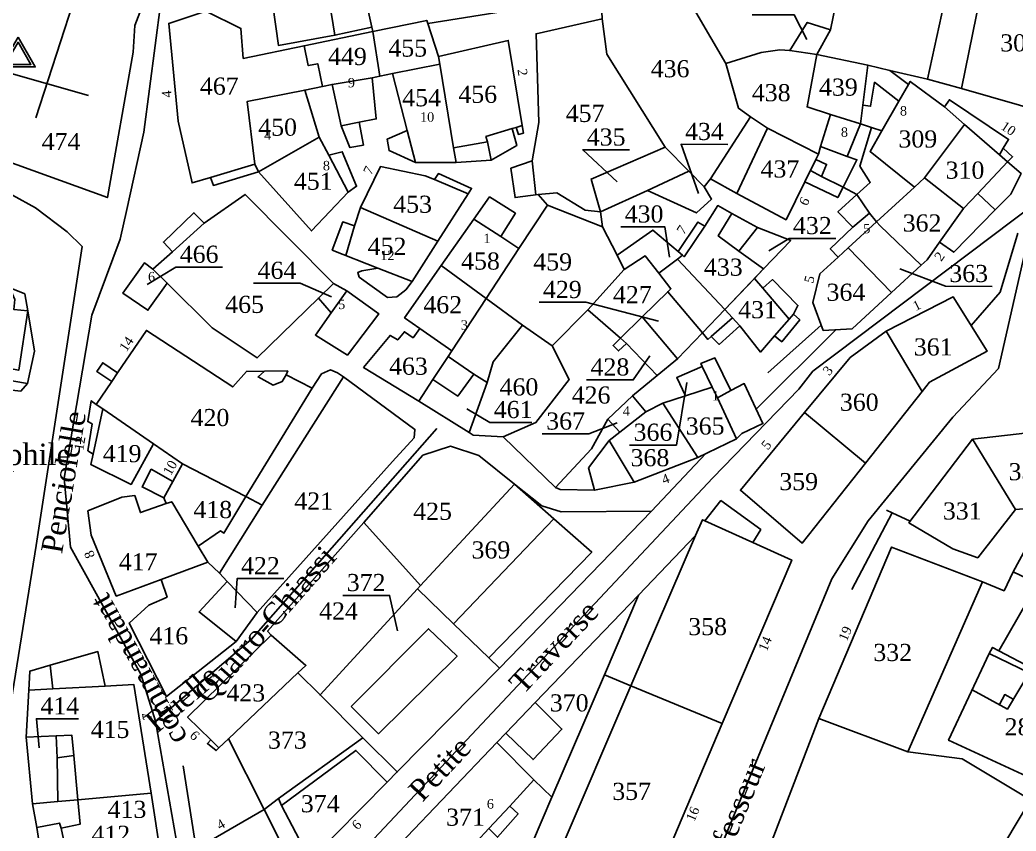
# Model space of a CAD drawing. Extents: x 1207245 to 1207999, y 6153356 to 6154119.
# Drawn here: x 1207399.5 to 1207515.9, y 6153536.4 to 6153631.2 of the extents above; entities that cross this region are included whole.
import ezdxf

# ---------------------------------------------------------------- set-up
doc = ezdxf.new("R2010")
doc.units = 0
doc.linetypes.add('CONTINU', pattern=[0])
doc.layers.get('0').update_dxf_attribs({"linetype": 'CONTINU'})
for name, color, linetype in [('1PARCELLE', 7, 'CONTINU'), ('1ZONCOMM', 7, 'CONTINU'), ('3BATIDUR', 7, 'CONTINU'), ('3BATILEGER', 7, 'CONTINU'), ('3CHEMIN', 7, 'CONTINU'), ('3EGLISE', 7, 'CONTINU'), ('3FISCLINE', 7, 'CONTINUOUS'), ('3FLECHEPAR', 7, 'CONTINU'), ('3IGNNB', 7, 'CONTINU'), ('3NUMVOIE', 7, 'CONTINU'), ('3PARCELLETEX', 7, 'CONTINU'), ('3SENTIER', 7, 'CONTINU'), ('3ZONCOMMTEX', 7, 'CONTINU')]:
    doc.layers.add(name, color=color, linetype=linetype)
doc.styles.get("Standard").update_dxf_attribs({"font": 'Times New Roman'})

# ---------------------------------------------------------------- blocks, each defined once
blk = doc.blocks.new('IGNPOINT')
for points in [[(0, 2.32), (-2.01, -1.16), (2.01, -1.16)], [(-1.5, -0.87), (1.5, -0.87), (0, 1.73)]]:
    blk.add_lwpolyline(points, close=True)

msp = doc.modelspace()

# ---------------------------------------------------------------- linework, layer by layer
at = {"layer": '1PARCELLE'}
for points in [[(1207481.98, 6153626.12), (1207476.75, 6153635.15), (1207470.43, 6153639.2), (1207468.1, 6153640.39), (1207471.24, 6153651.25), (1207477.54, 6153650.67), (1207484.28, 6153650.13), (1207483.55, 6153646.23), (1207497.09, 6153644.09), (1207494.21, 6153630.06), (1207491.51, 6153630.91), (1207489.47, 6153627.61), (1207488.31, 6153627.71), (1207486.12, 6153627.4), (1207481.98, 6153626.12)], [(1207497.09, 6153644.09), (1207498.16, 6153643.91), (1207499.31, 6153649.49), (1207510.4, 6153646.39), (1207508.29, 6153636.77), (1207505.55, 6153624.26), (1207501.18, 6153625.29), (1207498.58, 6153625.93), (1207492.63, 6153627.17), (1207494.21, 6153630.06), (1207497.09, 6153644.09)], [(1207392.78, 6153621.37), (1207391.88, 6153621.73), (1207392.79, 6153625.19), (1207393.79, 6153624.93), (1207400.09, 6153645.08), (1207404.32, 6153643.47), (1207404.58, 6153643.92), (1207414.83, 6153640.02), (1207414.53, 6153638.36), (1207414.9, 6153637.09), (1207414.09, 6153633.63), (1207412.91, 6153630.55), (1207412.72, 6153627.45), (1207409.72, 6153610.45), (1207397.35, 6153614.94), (1207391.75, 6153617.68), (1207392.78, 6153621.37)], [(1207467.55, 6153631.33), (1207468.1, 6153627.21), (1207474.89, 6153616.35), (1207477.68, 6153613.53), (1207479.46, 6153611.69), (1207480.19, 6153612.62), (1207484.89, 6153619.87), (1207483.49, 6153620.88), (1207481.98, 6153626.12), (1207476.75, 6153635.15), (1207470.43, 6153639.2), (1207468.1, 6153640.39), (1207467.3, 6153636.42), (1207467.55, 6153631.33)], [(1207508.29, 6153636.77), (1207505.55, 6153624.26), (1207509.52, 6153623.19), (1207519.7, 6153620.26), (1207523.44, 6153633.86), (1207512.14, 6153636.02), (1207508.29, 6153636.77)], [(1207440.6, 6153630.36), (1207439.79, 6153634.1), (1207435.67, 6153633.27), (1207436.3, 6153629.4), (1207440.6, 6153630.36)], [(1207432.77, 6153623.01), (1207426.06, 6153621.68), (1207426.96, 6153614.33), (1207421.75, 6153612.79), (1207419.61, 6153612.15), (1207418, 6153619.39), (1207416.88, 6153630.79), (1207421.22, 6153632.23), (1207425.32, 6153630.21), (1207425.6, 6153626.71), (1207432.7, 6153628.18), (1207433.18, 6153625.86), (1207434.29, 6153626.07), (1207434.85, 6153623.44), (1207432.77, 6153623.01)], [(1207447.16, 6153630.79), (1207447.04, 6153631.15), (1207440.72, 6153629.84), (1207441.56, 6153624.64), (1207443.04, 6153624.93), (1207448.55, 6153626.02), (1207448.4, 6153626.93), (1207447.16, 6153630.79)], [(1207461.14, 6153609.57), (1207467.58, 6153607.03), (1207467.33, 6153608.79), (1207466.24, 6153612.61), (1207474.89, 6153616.35), (1207468.1, 6153627.21), (1207467.55, 6153631.33), (1207459.82, 6153629.58), (1207460.15, 6153619.23), (1207459.35, 6153614.74), (1207456.87, 6153613.88), (1207457.37, 6153610.44), (1207460.05, 6153610.81), (1207461.14, 6153609.57)], [(1207492.63, 6153627.17), (1207494.21, 6153630.06), (1207491.51, 6153630.91), (1207489.47, 6153627.61), (1207492.63, 6153627.17)], [(1207440.72, 6153629.84), (1207441.56, 6153624.64), (1207440.66, 6153624.45), (1207441.14, 6153619.63), (1207439.13, 6153619.25), (1207439.63, 6153616.57), (1207438.05, 6153616.29), (1207437.02, 6153618.84), (1207435.97, 6153623.66), (1207434.85, 6153623.44), (1207434.29, 6153626.07), (1207433.18, 6153625.86), (1207432.7, 6153628.18), (1207440.72, 6153629.84)], [(1207448.55, 6153626.02), (1207450.18, 6153616.24), (1207450.47, 6153614.54), (1207454.57, 6153614.82), (1207457.58, 6153616.53), (1207457.02, 6153618.51), (1207457.49, 6153618.65), (1207457.75, 6153617.83), (1207458.33, 6153617.97), (1207458.18, 6153618.87), (1207456.57, 6153628.8), (1207448.4, 6153626.93), (1207448.55, 6153626.02)], [(1207484.89, 6153619.87), (1207483.49, 6153620.88), (1207481.98, 6153626.12), (1207486.12, 6153627.4), (1207488.31, 6153627.71), (1207489.47, 6153627.61), (1207492.63, 6153627.17), (1207491.48, 6153621.04), (1207494.24, 6153620.16), (1207493.04, 6153616.4), (1207492.83, 6153615.51), (1207486.85, 6153618.56), (1207484.89, 6153619.87)], [(1207498.58, 6153625.93), (1207492.63, 6153627.17), (1207491.48, 6153621.04), (1207494.24, 6153620.16), (1207493.04, 6153616.4), (1207492.83, 6153615.51), (1207492.52, 6153614.9), (1207493.77, 6153614.31), (1207493.18, 6153612.91), (1207495.72, 6153611.68), (1207497.29, 6153610.81), (1207498.88, 6153612.21), (1207497.67, 6153614.12), (1207499, 6153618.65), (1207497.72, 6153619.05), (1207498.58, 6153625.93)], [(1207448.55, 6153626.02), (1207450.18, 6153616.24), (1207450.47, 6153614.54), (1207445.71, 6153614.54), (1207442.63, 6153615.93), (1207442.42, 6153617.28), (1207444.74, 6153618.3), (1207443.04, 6153624.93), (1207448.55, 6153626.02)], [(1207501.18, 6153625.29), (1207498.58, 6153625.93), (1207497.72, 6153619.05), (1207499, 6153618.65), (1207500.24, 6153618.26), (1207498.86, 6153615.82), (1207504.04, 6153611.68), (1207505.2, 6153612.74), (1207509.9, 6153619), (1207507.55, 6153621.04), (1207503.54, 6153624.02), (1207503.35, 6153623.67), (1207501.18, 6153625.29)], [(1207432.77, 6153623.01), (1207434.46, 6153617.51), (1207427.39, 6153613.45), (1207422.1, 6153611.86), (1207421.75, 6153612.79), (1207426.96, 6153614.33), (1207426.06, 6153621.68), (1207432.77, 6153623.01)], [(1207505.2, 6153612.74), (1207509.9, 6153619), (1207507.55, 6153621.04), (1207508.12, 6153621.88), (1207515.03, 6153617.24), (1207514.42, 6153616.2), (1207515.5, 6153615.21), (1207514.93, 6153614.62), (1207511.44, 6153610.94), (1207509.76, 6153609.17), (1207505.2, 6153612.74)], [(1207480.19, 6153612.62), (1207484.89, 6153619.87), (1207486.85, 6153618.56), (1207492.83, 6153615.51), (1207492.52, 6153614.9), (1207493.77, 6153614.31), (1207493.18, 6153612.91), (1207495.72, 6153611.68), (1207495.07, 6153610.45), (1207491.24, 6153612.29), (1207489.03, 6153607.85), (1207483.28, 6153610.94), (1207480.19, 6153612.62)], [(1207497.29, 6153610.81), (1207498.88, 6153612.21), (1207497.67, 6153614.12), (1207499, 6153618.65), (1207500.24, 6153618.26), (1207498.86, 6153615.82), (1207504.04, 6153611.68), (1207505.2, 6153612.74), (1207509.76, 6153609.17), (1207511.44, 6153610.94), (1207514.93, 6153614.62), (1207516.52, 6153613.24), (1207515.3, 6153610.86), (1207513.46, 6153609.01), (1207508.63, 6153604.05), (1207506.98, 6153605.24), (1207505.52, 6153603.19), (1207504.84, 6153602.56), (1207500.04, 6153607.14), (1207499.62, 6153607.62), (1207498.78, 6153608.62), (1207497.29, 6153610.81)], [(1207434.46, 6153617.51), (1207427.39, 6153613.45), (1207433.56, 6153606.55), (1207437.87, 6153611.09), (1207438.83, 6153611.76), (1207437.16, 6153615.79), (1207435.58, 6153615.41), (1207434.46, 6153617.51)], [(1207474.89, 6153616.35), (1207466.24, 6153612.61), (1207467.33, 6153608.79), (1207472.82, 6153611.29), (1207477.68, 6153613.53), (1207474.89, 6153616.35)], [(1207448.35, 6153605.36), (1207439.28, 6153609.3), (1207441.63, 6153614.06), (1207446.84, 6153612.99), (1207447.95, 6153612.54), (1207448.4, 6153613.25), (1207452.27, 6153611.51), (1207451.89, 6153610.9), (1207448.35, 6153605.36)], [(1207477.68, 6153613.53), (1207472.82, 6153611.29), (1207478.57, 6153608.66), (1207480.32, 6153610.26), (1207479.46, 6153611.69), (1207477.68, 6153613.53)], [(1207415.04, 6153602.09), (1207417.31, 6153604.12), (1207416.26, 6153605.25), (1207419.82, 6153608.67), (1207421.03, 6153607.45), (1207425.81, 6153610.82), (1207436.13, 6153600.42), (1207434.38, 6153598.71), (1207427.21, 6153591.71), (1207421.94, 6153595.24), (1207416.71, 6153600.46), (1207415.04, 6153602.09)], [(1207448.74, 6153602.51), (1207452.56, 6153607.93), (1207454.39, 6153610.52), (1207457.41, 6153608.61), (1207455.69, 6153605.88), (1207457.8, 6153604.49), (1207453.98, 6153598.67), (1207448.74, 6153602.51)], [(1207497.29, 6153610.81), (1207498.78, 6153608.62), (1207499.62, 6153607.62), (1207500.04, 6153607.14), (1207504.84, 6153602.56), (1207501.35, 6153599.35), (1207496.29, 6153604.56), (1207495.12, 6153603.48), (1207494.2, 6153604.47), (1207496.85, 6153606.99), (1207495.1, 6153608.78), (1207497.29, 6153610.81)], [(1207448.35, 6153605.36), (1207445.33, 6153600.63), (1207444.58, 6153599.65), (1207443.56, 6153598.87), (1207442.46, 6153598.76), (1207439.14, 6153601.15), (1207438.98, 6153601.69), (1207439.46, 6153601.89), (1207441.34, 6153602.2), (1207436, 6153604.32), (1207437.22, 6153607.61), (1207438.61, 6153607.16), (1207439.28, 6153609.3), (1207448.35, 6153605.36)], [(1207465.88, 6153597.34), (1207461.68, 6153593.12), (1207458.23, 6153595.55), (1207453.98, 6153598.67), (1207457.8, 6153604.49), (1207461.14, 6153609.57), (1207467.58, 6153607.03), (1207469.28, 6153603.73), (1207470.13, 6153602.06), (1207465.88, 6153597.34)], [(1207476.43, 6153604.13), (1207476.94, 6153603.7), (1207476.36, 6153603.26), (1207481.87, 6153597.37), (1207485.36, 6153601.01), (1207486.41, 6153602.12), (1207483.53, 6153604.19), (1207481.11, 6153605.96), (1207482.7, 6153608.59), (1207481.05, 6153609.51), (1207479.54, 6153607.1), (1207478.73, 6153607.59), (1207476.43, 6153604.13)], [(1207469.28, 6153603.73), (1207470.13, 6153602.06), (1207472.58, 6153603.63), (1207474.18, 6153601.6), (1207475.57, 6153599.8), (1207475.21, 6153599.45), (1207479.26, 6153594.63), (1207479.89, 6153593.88), (1207480.26, 6153594.2), (1207481.22, 6153593.29), (1207483.64, 6153595.47), (1207481.87, 6153597.37), (1207476.36, 6153603.26), (1207476.94, 6153603.7), (1207476.43, 6153604.13), (1207473.45, 6153606.64), (1207469.28, 6153603.73)], [(1207486.41, 6153602.12), (1207483.53, 6153604.19), (1207485.71, 6153606.94), (1207489.58, 6153605.43), (1207486.41, 6153602.12)], [(1207501.35, 6153599.35), (1207496.29, 6153604.56), (1207495.12, 6153603.48), (1207492.98, 6153601.52), (1207492.16, 6153598.17), (1207493.37, 6153594.93), (1207496.74, 6153595.1), (1207501.35, 6153599.35)], [(1207465.88, 6153597.34), (1207469.68, 6153594.03), (1207472.22, 6153596.5), (1207475.21, 6153599.45), (1207475.57, 6153599.8), (1207474.18, 6153601.6), (1207472.58, 6153603.63), (1207470.13, 6153602.06), (1207465.88, 6153597.34)], [(1207415.04, 6153602.09), (1207416.71, 6153600.46), (1207414.44, 6153597.28), (1207411.51, 6153599.28), (1207414.04, 6153602.81), (1207415.04, 6153602.09)], [(1207448.74, 6153602.51), (1207453.98, 6153598.67), (1207458.23, 6153595.55), (1207454.8, 6153591.26), (1207454.08, 6153588.84), (1207452.54, 6153589.83), (1207449.53, 6153591.89), (1207449.95, 6153592.53), (1207446.23, 6153595.14), (1207444.45, 6153596.4), (1207448.74, 6153602.51)], [(1207481.87, 6153597.37), (1207483.64, 6153595.47), (1207486.03, 6153592.4), (1207487.69, 6153594.28), (1207488.53, 6153593.6), (1207490.64, 6153596.18), (1207489.89, 6153596.84), (1207490.41, 6153597.84), (1207487.44, 6153600.87), (1207486.31, 6153599.88), (1207485.36, 6153601.01), (1207481.87, 6153597.37)], [(1207389.77, 6153598.77), (1207397.03, 6153600.39), (1207400.06, 6153599.2), (1207400.4, 6153597.2), (1207401.19, 6153592.52), (1207400.39, 6153588.74), (1207399.61, 6153587.85), (1207397.12, 6153588.11), (1207390.66, 6153589.44), (1207389.33, 6153598.66), (1207389.77, 6153598.77)], [(1207436.13, 6153600.42), (1207434.38, 6153598.71), (1207435.87, 6153597), (1207434.03, 6153594.39), (1207437.77, 6153592.05), (1207441.44, 6153596.86), (1207437.68, 6153599.57), (1207436.13, 6153600.42)], [(1207472.22, 6153596.5), (1207476.36, 6153591.59), (1207479.26, 6153594.63), (1207475.21, 6153599.45), (1207472.22, 6153596.5)], [(1207504.94, 6153587.8), (1207500.72, 6153594.84), (1207508.57, 6153598.85), (1207512.54, 6153592.51), (1207505.79, 6153588.87), (1207504.94, 6153587.8)], [(1207468.2, 6153584.57), (1207471.09, 6153587.3), (1207473.97, 6153589.65), (1207470.38, 6153593.4), (1207469.44, 6153592.53), (1207468.81, 6153593.15), (1207469.68, 6153594.03), (1207465.88, 6153597.34), (1207461.68, 6153593.12), (1207463.67, 6153589.21), (1207459.79, 6153584.17), (1207455.98, 6153582.48), (1207462.09, 6153576.57), (1207466.28, 6153581.1), (1207468.2, 6153584.57)], [(1207473.97, 6153589.65), (1207470.38, 6153593.4), (1207469.44, 6153592.53), (1207468.81, 6153593.15), (1207469.68, 6153594.03), (1207472.22, 6153596.5), (1207476.36, 6153591.59), (1207473.97, 6153589.65)], [(1207449.53, 6153591.89), (1207449.95, 6153592.53), (1207446.23, 6153595.14), (1207445.45, 6153594.08), (1207444.43, 6153594.78), (1207443.64, 6153593.81), (1207442.76, 6153594.34), (1207439.66, 6153590.6), (1207446.1, 6153586.67), (1207447.75, 6153589.18), (1207449.53, 6153591.89)], [(1207461.68, 6153593.12), (1207463.67, 6153589.21), (1207459.79, 6153584.17), (1207455.98, 6153582.48), (1207452.46, 6153582.71), (1207451.99, 6153582.99), (1207454.08, 6153588.84), (1207454.8, 6153591.26), (1207458.23, 6153595.55), (1207461.68, 6153593.12)], [(1207427.79, 6153574.53), (1207437.3, 6153589.52), (1207436.61, 6153589.99), (1207435.8, 6153590.31), (1207434.74, 6153589.85), (1207433.63, 6153588.17), (1207430.6, 6153589.72), (1207430.79, 6153590.19), (1207428.08, 6153590.16), (1207425.96, 6153590.13), (1207424.36, 6153588.32), (1207414.27, 6153594.92), (1207410.91, 6153589.98), (1207409.17, 6153591.16), (1207408.48, 6153590.11), (1207410.22, 6153588.95), (1207408.41, 6153586.27), (1207409.17, 6153585.75), (1207415.1, 6153581.68), (1207418.5, 6153579.34), (1207425.91, 6153575.51), (1207427.79, 6153574.53)], [(1207504.94, 6153587.8), (1207498.31, 6153579.41), (1207491.2, 6153585.32), (1207496.53, 6153591.76), (1207500.72, 6153594.84), (1207504.94, 6153587.8)], [(1207449.53, 6153591.89), (1207452.54, 6153589.83), (1207454.08, 6153588.84), (1207451.99, 6153582.99), (1207446.1, 6153586.67), (1207447.75, 6153589.18), (1207449.53, 6153591.89)], [(1207474.63, 6153586.44), (1207478.71, 6153580.08), (1207483.24, 6153582.27), (1207483.86, 6153582.9), (1207486.32, 6153584.04), (1207484.15, 6153588.71), (1207482.58, 6153587.89), (1207480.72, 6153591.71), (1207479.09, 6153591.07), (1207479.21, 6153590.7), (1207480.4, 6153588.28), (1207477.26, 6153587.29), (1207474.63, 6153586.44)], [(1207477.26, 6153587.29), (1207480.4, 6153588.28), (1207479.21, 6153590.7), (1207476.26, 6153589.44), (1207477.26, 6153587.29)], [(1207423.7, 6153565.59), (1207422.8, 6153566.58), (1207427.79, 6153574.53), (1207437.3, 6153589.52), (1207445.66, 6153583.36), (1207445.57, 6153582.38), (1207443.02, 6153579.6), (1207427.23, 6153561.99), (1207423.7, 6153565.59)], [(1207468.2, 6153584.57), (1207469.62, 6153583.03), (1207472.65, 6153585.4), (1207471.09, 6153587.3), (1207468.2, 6153584.57)], [(1207408.41, 6153586.27), (1207409.17, 6153585.75), (1207415.1, 6153581.68), (1207412.49, 6153576.93), (1207407.79, 6153579.25), (1207408.06, 6153580.49), (1207407.41, 6153580.88), (1207407.93, 6153584.01), (1207407.42, 6153584.28), (1207407.83, 6153586.71), (1207408.41, 6153586.27)], [(1207468.2, 6153584.57), (1207469.62, 6153583.03), (1207472.65, 6153585.4), (1207474.63, 6153586.44), (1207478.71, 6153580.08), (1207471.29, 6153577.19), (1207466.64, 6153576.26), (1207462.65, 6153576.33), (1207462.09, 6153576.57), (1207466.28, 6153581.1), (1207468.2, 6153584.57)], [(1207498.31, 6153579.41), (1207491.2, 6153585.32), (1207483.7, 6153576.26), (1207490.93, 6153570.08), (1207498.31, 6153579.41)], [(1207521.03, 6153583.38), (1207510.84, 6153582.21), (1207515.83, 6153574.02), (1207523.11, 6153574.61), (1207521.03, 6153583.38)], [(1207510.84, 6153582.21), (1207515.83, 6153574.02), (1207511.43, 6153568.38), (1207508.51, 6153569.4), (1207503.4, 6153572.46), (1207510.84, 6153582.21)], [(1207446.32, 6153565.12), (1207457.28, 6153576.95), (1207453.11, 6153580.31), (1207449.8, 6153581.4), (1207446.59, 6153580.37), (1207439.69, 6153572.49), (1207446.32, 6153565.12)], [(1207422.8, 6153566.58), (1207421.46, 6153567.84), (1207420.33, 6153569.73), (1207417.24, 6153574.92), (1207416.58, 6153574.69), (1207416.3, 6153575.39), (1207413.77, 6153576.65), (1207414.83, 6153578.71), (1207417.36, 6153577.29), (1207418.5, 6153579.34), (1207425.91, 6153575.51), (1207427.79, 6153574.53), (1207422.8, 6153566.58)], [(1207455.54, 6153555.49), (1207454.3, 6153556.67), (1207450.18, 6153560.65), (1207445.95, 6153564.73), (1207446.32, 6153565.12), (1207457.28, 6153576.95), (1207460.48, 6153574.45), (1207462.75, 6153573.73), (1207473.29, 6153573.83), (1207455.54, 6153555.49)], [(1207416, 6153565.84), (1207421.46, 6153567.84), (1207420.33, 6153569.73), (1207417.24, 6153574.92), (1207416.58, 6153574.69), (1207413.57, 6153573.64), (1207412.92, 6153575.64), (1207411.41, 6153575.45), (1207407.43, 6153573.85), (1207407.8, 6153571.01), (1207410.74, 6153563.9), (1207416, 6153565.84)], [(1207536.44, 6153567.28), (1207530.88, 6153571.63), (1207528.83, 6153573.23), (1207530.85, 6153575.53), (1207529.24, 6153574.54), (1207525.56, 6153572.82), (1207518.03, 6153571.26), (1207515.59, 6153566.72), (1207518.43, 6153565.38), (1207519, 6153566.37), (1207523.74, 6153562.95), (1207529.72, 6153558.63), (1207536.44, 6153567.28)], [(1207467.8, 6153554.71), (1207470.9, 6153553.42), (1207481.58, 6153549), (1207489.7, 6153568.09), (1207485.13, 6153570.15), (1207486.08, 6153571.67), (1207481.41, 6153575.05), (1207479.55, 6153572.68), (1207479.25, 6153572.82), (1207478.46, 6153570.98), (1207471.79, 6153564.01), (1207467.8, 6153554.71)], [(1207445.95, 6153564.73), (1207434.58, 6153552.35), (1207431.99, 6153554.92), (1207432.92, 6153555.79), (1207428.87, 6153559.33), (1207428.44, 6153559.78), (1207439.69, 6153572.49), (1207446.32, 6153565.12), (1207445.95, 6153564.73)], [(1207503.27, 6153545.71), (1207512.01, 6153565.55), (1207501.36, 6153569.62), (1207492.88, 6153549.61), (1207503.27, 6153545.71)], [(1207416, 6153565.84), (1207416.68, 6153563.77), (1207414.54, 6153562.85), (1207412.24, 6153560.74), (1207416.62, 6153552.16), (1207424.75, 6153558.59), (1207420.43, 6153562.05), (1207423.7, 6153565.59), (1207422.8, 6153566.58), (1207421.46, 6153567.84), (1207416, 6153565.84)], [(1207518.43, 6153565.38), (1207519, 6153566.37), (1207523.74, 6153562.95), (1207529.72, 6153558.63), (1207524.52, 6153551.93), (1207517.75, 6153555.48), (1207517.44, 6153554.91), (1207512.77, 6153557.17), (1207513.16, 6153557.9), (1207513.9, 6153557.5), (1207518.43, 6153565.38)], [(1207424.75, 6153558.59), (1207420.43, 6153562.05), (1207423.7, 6153565.59), (1207427.23, 6153561.99), (1207424.75, 6153558.59)], [(1207439.58, 6153547.32), (1207443.59, 6153543.36), (1207455.54, 6153555.49), (1207454.3, 6153556.67), (1207450.18, 6153560.65), (1207445.95, 6153564.73), (1207434.58, 6153552.35), (1207439.58, 6153547.32)], [(1207461.65, 6153540.39), (1207467.8, 6153554.71), (1207471.79, 6153564.01), (1207459.72, 6153551.47), (1207456.27, 6153547.88), (1207455.24, 6153546.79), (1207459.57, 6153542.41), (1207461.65, 6153540.39)], [(1207431.99, 6153554.92), (1207423.86, 6153547.23), (1207422.75, 6153546.18), (1207422.41, 6153545.85), (1207421.4, 6153546.66), (1207421.82, 6153547.09), (1207419.09, 6153549.76), (1207428.87, 6153559.33), (1207432.92, 6153555.79), (1207431.99, 6153554.92)], [(1207403.91, 6153539.9), (1207406.27, 6153540.11), (1207414.81, 6153540.87), (1207412.82, 6153553.55), (1207409.47, 6153553.38), (1207408.6, 6153557.42), (1207403.04, 6153555.81), (1207400.66, 6153555.13), (1207400.54, 6153552.9), (1207400.22, 6153547.4), (1207403.71, 6153547.55), (1207403.83, 6153545.01), (1207403.91, 6153539.9)], [(1207524.52, 6153551.93), (1207517.75, 6153555.48), (1207517.44, 6153554.91), (1207512.77, 6153557.17), (1207508.03, 6153547.05), (1207519.16, 6153541.93), (1207524.52, 6153551.93)], [(1207429.73, 6153540.23), (1207428.03, 6153538.97), (1207423.86, 6153547.23), (1207431.99, 6153554.92), (1207434.58, 6153552.35), (1207439.58, 6153547.32), (1207429.73, 6153540.23)], [(1207473.3, 6153529.54), (1207462.5, 6153533.88), (1207459.41, 6153535.11), (1207461.65, 6153540.39), (1207467.8, 6153554.71), (1207470.9, 6153553.42), (1207481.58, 6153549), (1207473.3, 6153529.54)], [(1207503.27, 6153545.71), (1207492.88, 6153549.61), (1207486.32, 6153532.55), (1207484.23, 6153527.48), (1207473.86, 6153503.1), (1207487.81, 6153496.76), (1207488.33, 6153496.22), (1207490.49, 6153494.68), (1207517.59, 6153540.11), (1207509.62, 6153544.87), (1207503.27, 6153545.71)], [(1207400.95, 6153539.63), (1207403.91, 6153539.9), (1207403.83, 6153545.01), (1207403.71, 6153547.55), (1207400.22, 6153547.4), (1207400.95, 6153539.63)], [(1207433.4, 6153533.03), (1207430.07, 6153539.44), (1207429.73, 6153540.23), (1207439.58, 6153547.32), (1207443.59, 6153543.36), (1207442.4, 6153542.15), (1207433.4, 6153533.03)], [(1207455.24, 6153546.79), (1207459.57, 6153542.41), (1207456.74, 6153539.34), (1207457.71, 6153538.46), (1207455.31, 6153535.73), (1207454.31, 6153536.73), (1207448.54, 6153530.5), (1207443.93, 6153534.95), (1207455.24, 6153546.79)], [(1207405.15, 6153530.96), (1207402.4, 6153530.75), (1207401.46, 6153536.85), (1207400.95, 6153539.63), (1207403.91, 6153539.9), (1207406.27, 6153540.11), (1207414.81, 6153540.87), (1207415.95, 6153533.52), (1207408.26, 6153532.99), (1207405.17, 6153532.78), (1207405.15, 6153530.96)], [(1207433.4, 6153533.03), (1207430.07, 6153539.44), (1207429.73, 6153540.23), (1207428.03, 6153538.97), (1207420.07, 6153534.36), (1207420.91, 6153529.02), (1207422.1, 6153521.4), (1207433.4, 6153533.03)]]:
    msp.add_lwpolyline(points, close=True, dxfattribs=at)
for points in [[(1207464.53, 6153633.59), (1207447.16, 6153630.79), (1207447.04, 6153631.15), (1207440.72, 6153629.84), (1207440.6, 6153630.36), (1207439.79, 6153634.1)], [(1207435.67, 6153633.27), (1207436.3, 6153629.4), (1207429.7, 6153628.23), (1207429.03, 6153632.94)], [(1207448.54, 6153530.5), (1207454.31, 6153536.73), (1207455.31, 6153535.73), (1207457.71, 6153538.46), (1207456.74, 6153539.34), (1207459.57, 6153542.41), (1207461.65, 6153540.39), (1207459.41, 6153535.11)]]:
    msp.add_lwpolyline(points, dxfattribs=at)
at = {"layer": '1ZONCOMM'}
for points in [[(1207454.51, 6153473.68), (1207437.46, 6153485.16), (1207432.41, 6153490), (1207426.79, 6153501.04), (1207421.69, 6153515.15), (1207418.61, 6153530.6), (1207415.34, 6153549.29), (1207413.62, 6153554.77), (1207405.4, 6153569.59), (1207404.65, 6153577.66), (1207407.88, 6153596.71), (1207411.22, 6153605.6), (1207411.97, 6153609.05), (1207413.96, 6153618.07), (1207416.63, 6153638.36), (1207415.01, 6153643.12), (1207404.64, 6153652.74)], [(1207384.21, 6153452.64), (1207397.51, 6153459.03), (1207416.67, 6153458.95), (1207435.57, 6153459.57), (1207442.15, 6153461.24), (1207449.19, 6153468.32), (1207454.51, 6153473.68), (1207458.61, 6153479.55), (1207494.37, 6153565.92), (1207498.63, 6153572.67), (1207508.54, 6153584.8), (1207513.88, 6153590.48), (1207518.25, 6153609.85)], [(1207421.69, 6153515.15), (1207480.48, 6153577.72), (1207490.54, 6153588.06), (1207492.15, 6153590.15), (1207518.25, 6153609.85)], [(1207415.34, 6153549.29), (1207426.53, 6153558.81), (1207448.22, 6153583.48)]]:
    msp.add_lwpolyline(points, dxfattribs=at)
at = {"layer": '3BATIDUR'}
for points in [[(1207392.78, 6153621.37), (1207391.75, 6153617.68), (1207397.35, 6153614.94), (1207409.72, 6153610.45), (1207412.72, 6153627.45), (1207412.91, 6153630.55), (1207414.09, 6153633.63), (1207414.9, 6153637.09), (1207414.53, 6153638.36), (1207414.83, 6153640.02), (1207404.58, 6153643.92), (1207404.32, 6153643.47), (1207400.09, 6153645.08), (1207393.79, 6153624.93), (1207392.78, 6153621.37)], [(1207512.14, 6153636.02), (1207509.52, 6153623.19), (1207519.7, 6153620.26), (1207523.44, 6153633.86), (1207512.14, 6153636.02)], [(1207436.3, 6153629.4), (1207440.6, 6153630.36), (1207439.79, 6153634.1), (1207435.67, 6153633.27), (1207436.3, 6153629.4)], [(1207426.96, 6153614.33), (1207421.75, 6153612.79), (1207419.61, 6153612.15), (1207418, 6153619.39), (1207416.88, 6153630.79), (1207421.22, 6153632.23), (1207425.32, 6153630.21), (1207425.6, 6153626.71), (1207432.7, 6153628.18), (1207433.18, 6153625.86), (1207434.29, 6153626.07), (1207434.85, 6153623.44), (1207432.77, 6153623.01), (1207426.06, 6153621.68), (1207426.96, 6153614.33)], [(1207440.72, 6153629.84), (1207447.04, 6153631.15), (1207447.16, 6153630.79), (1207448.4, 6153626.93), (1207448.55, 6153626.02), (1207443.04, 6153624.93), (1207441.56, 6153624.64), (1207440.72, 6153629.84)], [(1207439.13, 6153619.25), (1207441.14, 6153619.63), (1207440.66, 6153624.45), (1207441.56, 6153624.64), (1207440.72, 6153629.84), (1207432.7, 6153628.18), (1207433.18, 6153625.86), (1207434.29, 6153626.07), (1207434.85, 6153623.44), (1207435.97, 6153623.66), (1207437.02, 6153618.84), (1207439.13, 6153619.25)], [(1207450.18, 6153616.24), (1207448.55, 6153626.02), (1207448.4, 6153626.93), (1207456.57, 6153628.8), (1207458.18, 6153618.87), (1207457.49, 6153618.65), (1207457.02, 6153618.51), (1207453.95, 6153617.57), (1207454.12, 6153616.94), (1207450.18, 6153616.24)], [(1207494.24, 6153620.16), (1207497.72, 6153619.05), (1207498.58, 6153625.93), (1207492.63, 6153627.17), (1207491.48, 6153621.04), (1207494.24, 6153620.16)], [(1207450.18, 6153616.24), (1207448.55, 6153626.02), (1207443.04, 6153624.93), (1207444.74, 6153618.3), (1207445.71, 6153614.54), (1207450.47, 6153614.54), (1207450.18, 6153616.24)], [(1207426.96, 6153614.33), (1207427.39, 6153613.45), (1207434.46, 6153617.51), (1207432.77, 6153623.01), (1207426.06, 6153621.68), (1207426.96, 6153614.33)], [(1207502.22, 6153621.72), (1207500.24, 6153618.26), (1207498.86, 6153615.82), (1207504.04, 6153611.68), (1207505.2, 6153612.74), (1207509.9, 6153619), (1207507.55, 6153621.04), (1207503.54, 6153624.02), (1207503.35, 6153623.67), (1207502.22, 6153621.72)], [(1207491.24, 6153612.29), (1207489.03, 6153607.85), (1207483.28, 6153610.94), (1207486.85, 6153618.56), (1207492.83, 6153615.51), (1207492.52, 6153614.9), (1207491.24, 6153612.29)], [(1207513.98, 6153615.45), (1207509.9, 6153619), (1207505.2, 6153612.74), (1207509.76, 6153609.17), (1207511.44, 6153610.94), (1207514.93, 6153614.62), (1207513.98, 6153615.45)], [(1207435.58, 6153615.41), (1207434.46, 6153617.51), (1207427.39, 6153613.45), (1207433.56, 6153606.55), (1207437.87, 6153611.09), (1207435.58, 6153615.41)], [(1207439.28, 6153609.3), (1207441.63, 6153614.06), (1207446.84, 6153612.99), (1207447.95, 6153612.54), (1207451.89, 6153610.9), (1207448.35, 6153605.36), (1207439.28, 6153609.3)], [(1207511.44, 6153610.94), (1207513.46, 6153609.01), (1207515.3, 6153610.86), (1207516.52, 6153613.24), (1207514.93, 6153614.62), (1207511.44, 6153610.94)], [(1207499.62, 6153607.62), (1207500.04, 6153607.14), (1207504.84, 6153602.56), (1207505.52, 6153603.19), (1207506.98, 6153605.24), (1207509.76, 6153609.17), (1207505.2, 6153612.74), (1207504.04, 6153611.68), (1207499.62, 6153607.62)], [(1207417.31, 6153604.12), (1207415.04, 6153602.09), (1207416.71, 6153600.46), (1207421.94, 6153595.24), (1207427.21, 6153591.71), (1207434.38, 6153598.71), (1207436.13, 6153600.42), (1207425.81, 6153610.82), (1207421.03, 6153607.45), (1207417.31, 6153604.12)], [(1207452.56, 6153607.93), (1207454.39, 6153610.52), (1207457.41, 6153608.61), (1207455.69, 6153605.88), (1207452.56, 6153607.93)], [(1207496.85, 6153606.99), (1207495.1, 6153608.78), (1207497.29, 6153610.81), (1207498.78, 6153608.62), (1207496.85, 6153606.99)], [(1207445.33, 6153600.63), (1207448.35, 6153605.36), (1207439.28, 6153609.3), (1207438.61, 6153607.16), (1207437.22, 6153607.61), (1207436, 6153604.32), (1207441.34, 6153602.2), (1207445.33, 6153600.63)], [(1207479.54, 6153607.1), (1207481.05, 6153609.51), (1207482.7, 6153608.59), (1207481.11, 6153605.96), (1207483.53, 6153604.19), (1207486.41, 6153602.12), (1207481.87, 6153597.37), (1207476.36, 6153603.26), (1207476.94, 6153603.7), (1207477.12, 6153603.54), (1207479.54, 6153607.1)], [(1207453.98, 6153598.67), (1207457.8, 6153604.49), (1207455.69, 6153605.88), (1207452.56, 6153607.93), (1207448.74, 6153602.51), (1207453.98, 6153598.67)], [(1207483.53, 6153604.19), (1207485.71, 6153606.94), (1207482.7, 6153608.59), (1207481.11, 6153605.96), (1207483.53, 6153604.19)], [(1207483.53, 6153604.19), (1207485.71, 6153606.94), (1207489.58, 6153605.43), (1207486.41, 6153602.12), (1207483.53, 6153604.19)], [(1207499.62, 6153607.62), (1207496.29, 6153604.56), (1207501.35, 6153599.35), (1207504.84, 6153602.56), (1207500.04, 6153607.14), (1207499.62, 6153607.62)], [(1207496.29, 6153604.56), (1207495.12, 6153603.48), (1207492.98, 6153601.52), (1207492.16, 6153598.17), (1207493.37, 6153594.93), (1207496.74, 6153595.1), (1207501.35, 6153599.35), (1207496.29, 6153604.56)], [(1207479.26, 6153594.63), (1207481.87, 6153597.37), (1207476.36, 6153603.26), (1207474.18, 6153601.6), (1207475.57, 6153599.8), (1207475.21, 6153599.45), (1207479.26, 6153594.63)], [(1207416.71, 6153600.46), (1207414.44, 6153597.28), (1207411.51, 6153599.28), (1207414.04, 6153602.81), (1207415.04, 6153602.09), (1207416.71, 6153600.46)], [(1207453.98, 6153598.67), (1207449.95, 6153592.53), (1207446.23, 6153595.14), (1207444.45, 6153596.4), (1207448.74, 6153602.51), (1207453.98, 6153598.67)], [(1207481.87, 6153597.37), (1207483.64, 6153595.47), (1207486.03, 6153592.4), (1207487.69, 6153594.28), (1207489.41, 6153596.23), (1207486.31, 6153599.88), (1207485.36, 6153601.01), (1207481.87, 6153597.37)], [(1207400.4, 6153597.2), (1207398.76, 6153597.38), (1207398.9, 6153598.52), (1207398.45, 6153599.52), (1207397.78, 6153599.99), (1207396.82, 6153600.2), (1207395.59, 6153599.81), (1207394.65, 6153598.25), (1207393.53, 6153598.34), (1207392.38, 6153591.52), (1207399.35, 6153590.28), (1207400.4, 6153597.2)], [(1207435.87, 6153597), (1207434.03, 6153594.39), (1207437.77, 6153592.05), (1207441.44, 6153596.86), (1207437.68, 6153599.57), (1207435.87, 6153597)], [(1207500.72, 6153594.84), (1207508.57, 6153598.85), (1207512.54, 6153592.51), (1207505.79, 6153588.87), (1207504.94, 6153587.8), (1207500.72, 6153594.84)], [(1207449.95, 6153592.53), (1207449.53, 6153591.89), (1207447.75, 6153589.18), (1207446.1, 6153586.67), (1207439.66, 6153590.6), (1207442.76, 6153594.34), (1207443.64, 6153593.81), (1207444.43, 6153594.78), (1207445.45, 6153594.08), (1207446.23, 6153595.14), (1207449.95, 6153592.53)], [(1207409.17, 6153585.75), (1207415.1, 6153581.68), (1207418.5, 6153579.34), (1207425.91, 6153575.51), (1207433.63, 6153588.17), (1207430.6, 6153589.72), (1207430.15, 6153588.95), (1207429.1, 6153588.54), (1207427.33, 6153589.5), (1207428.08, 6153590.16), (1207425.96, 6153590.13), (1207424.36, 6153588.32), (1207414.27, 6153594.92), (1207410.91, 6153589.98), (1207410.22, 6153588.95), (1207408.41, 6153586.27), (1207409.17, 6153585.75)], [(1207470.38, 6153593.4), (1207469.44, 6153592.53), (1207468.81, 6153593.15), (1207469.68, 6153594.03), (1207470.38, 6153593.4)], [(1207504.94, 6153587.8), (1207498.31, 6153579.41), (1207491.2, 6153585.32), (1207496.53, 6153591.76), (1207500.72, 6153594.84), (1207504.94, 6153587.8)], [(1207452.54, 6153589.83), (1207449.53, 6153591.89), (1207447.75, 6153589.18), (1207450.66, 6153587.25), (1207452.54, 6153589.83)], [(1207410.91, 6153589.98), (1207409.17, 6153591.16), (1207408.48, 6153590.11), (1207410.22, 6153588.95), (1207410.91, 6153589.98)], [(1207480.4, 6153588.28), (1207479.21, 6153590.7), (1207476.26, 6153589.44), (1207477.26, 6153587.29), (1207480.4, 6153588.28)], [(1207480.4, 6153588.28), (1207477.26, 6153587.29), (1207474.63, 6153586.44), (1207478.71, 6153580.08), (1207483.24, 6153582.27), (1207483.86, 6153582.9), (1207486.32, 6153584.04), (1207484.15, 6153588.71), (1207482.58, 6153587.89), (1207481, 6153587.06), (1207480.4, 6153588.28)], [(1207468.2, 6153584.57), (1207469.62, 6153583.03), (1207472.65, 6153585.4), (1207471.09, 6153587.3), (1207468.2, 6153584.57)], [(1207409.17, 6153585.75), (1207415.1, 6153581.68), (1207412.49, 6153576.93), (1207407.79, 6153579.25), (1207408.06, 6153580.49), (1207409.17, 6153585.75)], [(1207468.36, 6153582.05), (1207469.62, 6153583.03), (1207472.65, 6153585.4), (1207474.63, 6153586.44), (1207478.71, 6153580.08), (1207471.29, 6153577.19), (1207468.36, 6153582.05)], [(1207491.2, 6153585.32), (1207483.7, 6153576.26), (1207490.93, 6153570.08), (1207498.31, 6153579.41), (1207491.2, 6153585.32)], [(1207521.03, 6153583.38), (1207510.84, 6153582.21), (1207515.83, 6153574.02), (1207523.11, 6153574.61), (1207521.03, 6153583.38)], [(1207515.83, 6153574.02), (1207511.43, 6153568.38), (1207508.51, 6153569.4), (1207503.4, 6153572.46), (1207510.84, 6153582.21), (1207515.83, 6153574.02)], [(1207468.36, 6153582.05), (1207465.94, 6153578.89), (1207466.64, 6153576.26), (1207471.29, 6153577.19), (1207468.36, 6153582.05)], [(1207425.91, 6153575.51), (1207423.33, 6153571.26), (1207422.92, 6153571.51), (1207420.33, 6153569.73), (1207417.24, 6153574.92), (1207416.58, 6153574.69), (1207416.3, 6153575.39), (1207417.36, 6153577.29), (1207418.5, 6153579.34), (1207425.91, 6153575.51)], [(1207421.46, 6153567.84), (1207416, 6153565.84), (1207410.74, 6153563.9), (1207407.8, 6153571.01), (1207407.43, 6153573.85), (1207411.41, 6153575.45), (1207412.92, 6153575.64), (1207413.57, 6153573.64), (1207416.58, 6153574.69), (1207417.24, 6153574.92), (1207420.33, 6153569.73), (1207421.46, 6153567.84)], [(1207470.9, 6153553.42), (1207478.46, 6153570.98), (1207479.25, 6153572.82), (1207479.55, 6153572.68), (1207485.13, 6153570.15), (1207489.7, 6153568.09), (1207481.58, 6153549), (1207470.9, 6153553.42)], [(1207503.27, 6153545.71), (1207512.01, 6153565.55), (1207501.36, 6153569.62), (1207492.88, 6153549.61), (1207503.27, 6153545.71)], [(1207517.75, 6153555.48), (1207513.9, 6153557.5), (1207518.43, 6153565.38), (1207519, 6153566.37), (1207523.74, 6153562.95), (1207529.72, 6153558.63), (1207524.52, 6153551.93), (1207517.75, 6153555.48)], [(1207423.7, 6153565.59), (1207427.23, 6153561.99), (1207424.75, 6153558.59), (1207420.43, 6153562.05), (1207423.7, 6153565.59)], [(1207438.19, 6153550.99), (1207441.41, 6153547.82), (1207450.58, 6153556.86), (1207447.23, 6153560.07), (1207438.19, 6153550.99)], [(1207421.82, 6153547.09), (1207422.75, 6153546.18), (1207423.86, 6153547.23), (1207431.99, 6153554.92), (1207432.92, 6153555.79), (1207428.87, 6153559.33), (1207419.09, 6153549.76), (1207421.82, 6153547.09)], [(1207517.75, 6153555.48), (1207524.52, 6153551.93), (1207519.16, 6153541.93), (1207508.03, 6153547.05), (1207512.77, 6153557.17), (1207517.44, 6153554.91), (1207517.75, 6153555.48)], [(1207405.79, 6153545.27), (1207405.56, 6153547.63), (1207403.71, 6153547.55), (1207400.22, 6153547.4), (1207400.54, 6153552.9), (1207403.33, 6153553.05), (1207409.47, 6153553.38), (1207412.82, 6153553.55), (1207414.81, 6153540.87), (1207406.27, 6153540.11), (1207405.79, 6153545.27)], [(1207462.5, 6153533.88), (1207470.9, 6153553.42), (1207481.58, 6153549), (1207473.3, 6153529.54), (1207462.5, 6153533.88)], [(1207459.72, 6153551.47), (1207456.27, 6153547.88), (1207459.46, 6153544.8), (1207462.83, 6153548.35), (1207459.72, 6153551.47)], [(1207405.79, 6153545.27), (1207403.83, 6153545.01), (1207403.71, 6153547.55), (1207405.56, 6153547.63), (1207405.79, 6153545.27)], [(1207456.74, 6153539.34), (1207454.31, 6153536.73), (1207448.54, 6153530.5), (1207443.93, 6153534.95), (1207455.24, 6153546.79), (1207459.57, 6153542.41), (1207456.74, 6153539.34)], [(1207430.07, 6153539.44), (1207438.76, 6153545.86), (1207442.4, 6153542.15), (1207433.4, 6153533.03), (1207430.07, 6153539.44)], [(1207406.27, 6153540.11), (1207406.55, 6153537.26), (1207404.3, 6153536.79), (1207405.17, 6153532.78), (1207408.26, 6153532.99), (1207415.95, 6153533.52), (1207414.81, 6153540.87), (1207406.27, 6153540.11)], [(1207456.74, 6153539.34), (1207457.71, 6153538.46), (1207455.31, 6153535.73), (1207454.31, 6153536.73), (1207456.74, 6153539.34)], [(1207428.03, 6153538.97), (1207420.07, 6153534.36), (1207420.91, 6153529.02), (1207430.53, 6153534.02), (1207428.03, 6153538.97)]]:
    msp.add_lwpolyline(points, close=True, dxfattribs=at)
at = {"layer": '3BATILEGER'}
for points in [[(1207513.98, 6153615.45), (1207509.9, 6153619), (1207507.55, 6153621.04), (1207508.12, 6153621.88), (1207515.03, 6153617.24), (1207514.42, 6153616.2), (1207513.98, 6153615.45)], [(1207497.72, 6153619.05), (1207496.19, 6153615.24), (1207493.04, 6153616.4), (1207494.24, 6153620.16), (1207497.72, 6153619.05)], [(1207461.91, 6153572.9), (1207457.28, 6153576.95), (1207446.32, 6153565.12), (1207445.95, 6153564.73), (1207450.18, 6153560.65), (1207461.91, 6153572.9)], [(1207461.91, 6153572.9), (1207450.18, 6153560.65), (1207454.3, 6153556.67), (1207466.32, 6153569.04), (1207461.91, 6153572.9)], [(1207403.33, 6153553.05), (1207400.54, 6153552.9), (1207400.66, 6153555.13), (1207403.04, 6153555.81), (1207403.33, 6153553.05)]]:
    msp.add_lwpolyline(points, close=True, dxfattribs=at)
at = {"layer": '3CHEMIN'}
for points in [[(1207480.26, 6153594.2), (1207482.77, 6153596.4)], [(1207390.52, 6153590.39), (1207400.39, 6153588.74)]]:
    msp.add_lwpolyline(points, dxfattribs=at)
at = {"layer": '3EGLISE'}
for points in [[(1207401.36, 6153619.77), (1207407.11, 6153637.57)], [(1207397.91, 6153625.08), (1207407.49, 6153622.38)]]:
    msp.add_lwpolyline(points, dxfattribs=at)
at = {"layer": '3FISCLINE'}
for points in [[(1207435.97, 6153623.66), (1207440.66, 6153624.45)], [(1207497.99, 6153621.23), (1207498.92, 6153621.12), (1207499.37, 6153623.92), (1207502.22, 6153621.72)], [(1207454.12, 6153616.94), (1207454.57, 6153614.82)], [(1207459.78, 6153610.77), (1207459.35, 6153614.74)], [(1207496.19, 6153615.24), (1207497.31, 6153614.86), (1207495.72, 6153611.68)], [(1207491.89, 6153613.61), (1207493.18, 6153612.91)], [(1207460.05, 6153610.81), (1207462.24, 6153610.99), (1207465.57, 6153608.96), (1207467.33, 6153608.79)], [(1207438.61, 6153607.16), (1207437.58, 6153603.67)], [(1207489.41, 6153596.23), (1207489.89, 6153596.84)], [(1207481, 6153587.06), (1207483.24, 6153582.27)], [(1207510.8, 6153552.95), (1207514.9, 6153550.7), (1207517.44, 6153554.91)], [(1207513.96, 6153551.22), (1207514.59, 6153552.39), (1207515.59, 6153551.84)], [(1207401.46, 6153536.85), (1207404.11, 6153537.38), (1207404.3, 6153536.79)]]:
    msp.add_lwpolyline(points, dxfattribs=at)
at = {"layer": '3FLECHEPAR'}
for points in [[(1207485.09, 6153631.8), (1207489.98, 6153631.79), (1207491.45, 6153628.93)], [(1207470.74, 6153616.01), (1207465.28, 6153616.02), (1207469.28, 6153612.29)], [(1207482.23, 6153616.66), (1207476.77, 6153616.67), (1207478.81, 6153610.93)], [(1207469.71, 6153607.03), (1207474.88, 6153607.02), (1207475.4, 6153603.5)], [(1207494.84, 6153605.66), (1207489.38, 6153605.68), (1207487.01, 6153604.22)], [(1207423.17, 6153602.32), (1207417.71, 6153602.33), (1207414.37, 6153600.28)], [(1207513.11, 6153600.07), (1207507.65, 6153600.08), (1207502.33, 6153602.14)], [(1207426.8, 6153600.45), (1207432.26, 6153600.44), (1207435.92, 6153598.86)], [(1207460.17, 6153598.21), (1207465.63, 6153598.21), (1207474.11, 6153595.99)], [(1207465.72, 6153589.16), (1207471.18, 6153589.15), (1207473.12, 6153591.95)], [(1207470.75, 6153581.54), (1207476.21, 6153581.53), (1207477.43, 6153588.84)], [(1207459.3, 6153584.18), (1207454.4, 6153584.19), (1207451.74, 6153585.78)], [(1207460.54, 6153582.84), (1207466, 6153582.83), (1207469.31, 6153584.15)], [(1207430.33, 6153565.93), (1207424.88, 6153565.94), (1207424.64, 6153562.51)], [(1207437.23, 6153563.98), (1207442.69, 6153563.97), (1207443.63, 6153559.83)], [(1207406.32, 6153549.56), (1207401.42, 6153549.57), (1207401.74, 6153546.17)]]:
    msp.add_lwpolyline(points, dxfattribs=at)
at = {"layer": '3SENTIER'}
for points in [[(1207395.94, 6153612.09), (1207398.63, 6153610.71), (1207401.33, 6153609.24), (1207405, 6153606.46), (1207406.76, 6153604.75), (1207401.39, 6153569.81), (1207397.04, 6153542.88), (1207393.43, 6153543.57), (1207390.2, 6153536.21), (1207387.79, 6153532.29)], [(1207510.66, 6153595.5), (1207514.07, 6153599.41), (1207516.11, 6153606.3)], [(1207485.54, 6153585.73), (1207494.84, 6153595.01)], [(1207486.9, 6153589.96), (1207493.14, 6153595.55)], [(1207473.29, 6153573.83), (1207479.66, 6153580.54)], [(1207496.73, 6153564.68), (1207501.45, 6153573.63), (1207503.54, 6153572.65)], [(1207501.45, 6153573.63), (1207500.78, 6153573.94)], [(1207512.01, 6153565.55), (1207514.51, 6153564.51), (1207515.59, 6153566.72)], [(1207420.07, 6153534.36), (1207418.58, 6153544.06)]]:
    msp.add_lwpolyline(points, dxfattribs=at)

# ---------------------------------------------------------------- block references
at = {"layer": '3IGNNB'}
msp.add_blockref('IGNPOINT', (1207399.28, 6153626.87), dxfattribs=at)

# ---------------------------------------------------------------- texts
at = {"layer": '3NUMVOIE'}
for s, rotation, p in [('2', 279.2, (1207457.63, 6153625.4)), ('4', 95.7, (1207417.23, 6153622.17)), ('10', 326.4, (1207514.03, 6153618.52)), ('7', 63.9, (1207440.55, 6153613.01)), ('6', 63.9, (1207491.47, 6153609.39)), ('7', 56.3, (1207477.09, 6153606.03)), ('2', 54.6, (1207507.17, 6153602.92)), ('5', 76, (1207492.19, 6153600.36)), ('1', 26.8, (1207504.19, 6153597.18)), ('14', 55.8, (1207411.92, 6153592.35)), ('3', 50.2, (1207494.07, 6153589.57)), ('12', 80.6, (1207406.89, 6153580.84)), ('5', 50.2, (1207486.88, 6153580.88)), ('10', 60.9, (1207417.12, 6153577.9)), ('4', 21.1, (1207474.75, 6153576.92)), ('8', 112.3, (1207408.28, 6153568.57)), ('19', 67, (1207496.12, 6153558.54)), ('14', 67, (1207486.76, 6153557.35)), ('7', 99, (1207414.97, 6153549.51)), ('6', 315.9, (1207419.25, 6153547.51)), ('16', 67, (1207478.3, 6153537.47)), ('4', 30.1, (1207422.87, 6153536.55)), ('6', 45.4, (1207438.94, 6153536.5))]:
    msp.add_text(s, height=1.1, rotation=rotation, dxfattribs=at).set_placement(p)
for s, p in [('9', (1207437.82, 6153623.32)), ('8', (1207502.34, 6153620.03)), ('10', (1207446.25, 6153619.31)), ('4', (1207428.03, 6153617.2)), ('8', (1207495.44, 6153617.54)), ('8', (1207434.9, 6153613.63)), ('5', (1207498.06, 6153606.27)), ('1', (1207453.66, 6153605.13)), ('12', (1207441.61, 6153603.14)), ('6', (1207414.46, 6153600.66)), ('5', (1207436.68, 6153597.42)), ('3', (1207451.02, 6153595.01)), ('1', (1207480.37, 6153586.75)), ('4', (1207469.95, 6153584.97)), ('6', (1207454.06, 6153539.07))]:
    msp.add_text(s, height=1.1, dxfattribs=at).set_placement(p)
at = {"layer": '3PARCELLETEX'}
for s, p in [('455', (1207442.55, 6153626.91)), ('308', (1207514.06, 6153627.52)), ('449', (1207435.5, 6153625.93)), ('436', (1207473.21, 6153624.5)), ('467', (1207420.52, 6153622.47)), ('439', (1207492.88, 6153622.35)), ('454', (1207444.17, 6153621.11)), ('456', (1207450.73, 6153621.51)), ('438', (1207485.03, 6153621.7)), ('457', (1207463.28, 6153619.28)), ('450', (1207427.34, 6153617.67)), ('435', (1207465.74, 6153616.52)), ('434', (1207477.23, 6153617.17)), ('309', (1207502.17, 6153616.29)), ('474', (1207402.03, 6153615.99)), ('437', (1207486.05, 6153612.79)), ('310', (1207507.68, 6153612.65)), ('451', (1207431.51, 6153611.36)), ('453', (1207443.12, 6153608.67)), ('430', (1207470.17, 6153607.53)), ('432', (1207489.84, 6153606.18)), ('362', (1207502.66, 6153606.48)), ('452', (1207440.13, 6153603.75)), ('466', (1207418.17, 6153602.83)), ('458', (1207451.05, 6153602.03)), ('459', (1207459.49, 6153601.94)), ('433', (1207479.43, 6153601.32)), ('464', (1207427.26, 6153600.95)), ('363', (1207508.11, 6153600.58)), ('429', (1207460.62, 6153598.71)), ('427', (1207468.8, 6153598.1)), ('364', (1207493.76, 6153598.39)), ('465', (1207423.48, 6153596.97)), ('462', (1207446.64, 6153596.93)), ('431', (1207483.44, 6153596.35)), ('361', (1207503.96, 6153592)), ('463', (1207442.63, 6153589.75)), ('428', (1207466.18, 6153589.66)), ('460', (1207455.55, 6153587.33)), ('426', (1207463.98, 6153586.38)), ('360', (1207495.32, 6153585.54)), ('420', (1207419.44, 6153583.75)), ('461', (1207454.87, 6153584.69)), ('367', (1207461, 6153583.34)), ('365', (1207477.31, 6153582.76)), ('366', (1207471.21, 6153582.04)), ('419', (1207409.17, 6153579.54)), ('368', (1207470.86, 6153579.06)), ('330', (1207515.04, 6153577.43)), ('359', (1207488.24, 6153576.27)), ('421', (1207431.56, 6153574)), ('418', (1207419.76, 6153573)), ('425', (1207445.45, 6153572.8)), ('331', (1207507.36, 6153572.84)), ('369', (1207452.27, 6153568.29)), ('417', (1207411.05, 6153566.9)), ('422', (1207425.33, 6153566.44)), ('372', (1207437.69, 6153564.48)), ('424', (1207434.46, 6153561.15)), ('358', (1207477.6, 6153559.33)), ('416', (1207414.63, 6153558.26)), ('332', (1207499.23, 6153556.31)), ('423', (1207423.62, 6153551.59)), ('414', (1207401.88, 6153550.07)), ('370', (1207461.42, 6153550.42)), ('280', (1207514.58, 6153547.62)), ('415', (1207407.76, 6153547.32)), ('373', (1207428.48, 6153546.07)), ('357', (1207468.72, 6153540.08)), ('374', (1207432.32, 6153538.64)), ('413', (1207409.74, 6153537.98)), ('371', (1207449.3, 6153537.07)), ('412', (1207407.85, 6153535.07))]:
    msp.add_text(s, height=2, dxfattribs=at).set_placement(p)
at = {"layer": '3ZONCOMMTEX'}
for s, rotation, p in [('Penciolelle', 80.3, (1207404.4, 6153568.74)), ('Quatro-Chiassi', 48.6, (1207421.5, 6153551.19)), ('commandant', 119, (1207419.16, 6153547.38)), ('Traverse', 46.8, (1207458.28, 6153552.27)), ('Ruelle', 40.4, (1207415.48, 6153547.77)), ('Petite', 46.8, (1207446.52, 6153539.74)), ('Professeur', 67.6, (1207480.66, 6153529.53))]:
    msp.add_text(s, height=2.5, rotation=rotation, dxfattribs=at).set_placement(p)
msp.add_text('Place St. Théophile', height=2.5, dxfattribs=at).set_placement((1207375.98, 6153579.2))

doc.saveas('drawing.dxf')
